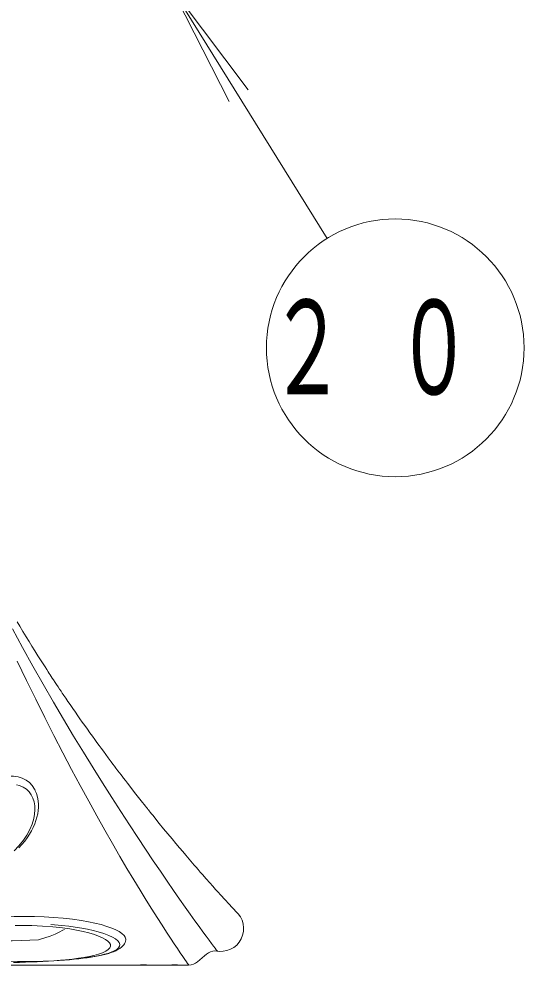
# Model space of a CAD drawing. Units: millimetres on the paper, scale 1:60. Extents: x -385 to 0, y -594 to 267.
# Drawn here: x -207.49 to -195.73, y 108.66 to 130.68 of the extents above; entities that cross this region are included whole.
import ezdxf

# ---------------------------------------------------------------- set-up
doc = ezdxf.new("R2010")
doc.units = ezdxf.units.MM
doc.layers.add('LY_1', color=7, linetype='Continuous', lineweight=13)
doc.styles.add('ＭＳ ゴシック', font='')
doc.styles.get('ＭＳ ゴシック').set_extended_font_data('MS Gothic')

msp = doc.modelspace()

# ---------------------------------------------------------------- linework, layer by layer
at = {"layer": 'LY_1'}
for p, q in [((-203.955, 131.43), (-202.154, 129.03)), ((-203.955, 131.43), (-202.598, 128.754)), ((-200.311, 125.571), (-203.955, 131.43)), ((-207.119, 112.733), (-207.122, 112.74)), ((-203.806, 108.666), (-203.796, 108.664))]:
    msp.add_line(p, q, dxfattribs=at)
for points in [[(-202.399, 109.865), (-202.4, 109.866), (-202.406, 109.872), (-202.414, 109.881), (-202.425, 109.892), (-202.438, 109.906), (-202.453, 109.921), (-202.469, 109.939), (-202.489, 109.959), (-202.509, 109.981), (-202.531, 110.004), (-202.552, 110.027), (-202.574, 110.051), (-202.601, 110.08), (-202.63, 110.111), (-202.659, 110.143), (-202.691, 110.177), (-202.724, 110.213), (-202.759, 110.251), (-202.795, 110.291), (-202.851, 110.353), (-202.91, 110.419), (-202.976, 110.492), (-203.048, 110.574), (-203.129, 110.665), (-203.218, 110.766), (-203.268, 110.823), (-203.317, 110.879), (-203.363, 110.933), (-203.407, 110.984), (-203.449, 111.032), (-203.487, 111.076), (-203.524, 111.119), (-203.564, 111.165), (-203.607, 111.216), (-203.676, 111.297), (-203.752, 111.387), (-203.835, 111.486), (-203.925, 111.594), (-204.021, 111.71), (-204.121, 111.831), (-204.223, 111.956), (-204.328, 112.085), (-204.368, 112.135), (-204.403, 112.178), (-204.432, 112.215), (-204.456, 112.244), (-204.474, 112.267), (-204.485, 112.28), (-204.499, 112.298), (-204.519, 112.323), (-204.544, 112.355), (-204.575, 112.393), (-204.61, 112.438), (-204.707, 112.56), (-204.798, 112.677), (-204.884, 112.787), (-204.965, 112.891), (-205.011, 112.95), (-205.052, 113.004), (-205.087, 113.051), (-205.118, 113.09), (-205.143, 113.123), (-205.162, 113.148), (-205.172, 113.162), (-205.187, 113.181), (-205.207, 113.208), (-205.234, 113.243), (-205.266, 113.286), (-205.304, 113.337), (-205.343, 113.389), (-205.409, 113.477), (-205.469, 113.558), (-205.524, 113.632), (-205.576, 113.702), (-205.625, 113.77), (-205.674, 113.836), (-205.725, 113.907), (-205.78, 113.983), (-205.837, 114.062), (-205.897, 114.145), (-205.958, 114.231), (-206.016, 114.313), (-206.069, 114.388), (-206.119, 114.46), (-206.175, 114.541), (-206.236, 114.628), (-206.299, 114.719), (-206.35, 114.794), (-206.4, 114.868), (-206.442, 114.929), (-206.461, 114.957), (-206.482, 114.988), (-206.509, 115.029), (-206.542, 115.077), (-206.58, 115.134), (-206.616, 115.189), (-206.648, 115.237), (-206.685, 115.293), (-206.715, 115.338), (-206.739, 115.376), (-206.761, 115.409), (-206.785, 115.445), (-206.811, 115.486), (-206.844, 115.537), (-206.883, 115.597), (-206.927, 115.666), (-206.973, 115.738), (-207.047, 115.854), (-207.121, 115.973), (-207.189, 116.081), (-207.254, 116.187), (-207.321, 116.296), (-207.396, 116.419), (-207.473, 116.548), (-207.531, 116.646)], [(-207.64, 116.483), (-207.407, 116.052), (-207.166, 115.617), (-206.926, 115.193), (-206.687, 114.779), (-206.451, 114.378), (-206.217, 113.988), (-205.988, 113.611), (-205.762, 113.247), (-205.542, 112.896), (-205.328, 112.558), (-205.12, 112.234), (-204.919, 111.925), (-204.725, 111.63), (-204.54, 111.351), (-204.363, 111.087), (-204.195, 110.839), (-204.036, 110.607), (-203.887, 110.391), (-203.748, 110.192), (-203.619, 110.008), (-203.5, 109.841), (-203.392, 109.689), (-203.294, 109.553), (-203.206, 109.433), (-203.129, 109.328), (-203.062, 109.238), (-203.006, 109.162), (-202.959, 109.1), (-202.923, 109.051), (-202.894, 109.013), (-202.876, 108.991), (-202.869, 108.982)], [(-203.538, 108.657), (-203.545, 108.667), (-203.561, 108.691), (-203.588, 108.729), (-203.626, 108.784), (-203.674, 108.855), (-203.733, 108.942), (-203.798, 109.039), (-203.873, 109.152), (-203.958, 109.28), (-204.052, 109.425), (-204.157, 109.586), (-204.27, 109.764), (-204.394, 109.959), (-204.526, 110.17), (-204.667, 110.399), (-204.816, 110.644), (-204.974, 110.908), (-205.139, 111.188), (-205.312, 111.485), (-205.491, 111.799), (-205.676, 112.129), (-205.866, 112.474), (-206.062, 112.836), (-206.263, 113.212), (-206.467, 113.6), (-206.675, 114.003), (-206.887, 114.419), (-207.1, 114.846), (-207.315, 115.283), (-207.531, 115.731)], [(-207.122, 112.74), (-207.128, 112.752), (-207.181, 112.833), (-207.246, 112.903), (-207.324, 112.962), (-207.412, 113.007), (-207.51, 113.038), (-207.617, 113.054), (-207.731, 113.056)], [(-207.604, 111.314), (-207.489, 111.436), (-207.387, 111.563), (-207.306, 111.684), (-207.237, 111.81), (-207.182, 111.938), (-207.143, 112.068), (-207.124, 112.169), (-207.117, 112.269), (-207.121, 112.367), (-207.137, 112.46), (-207.164, 112.545), (-207.203, 112.623), (-207.254, 112.693), (-207.317, 112.752), (-207.392, 112.8), (-207.477, 112.835), (-207.544, 112.852)], [(-207.492, 111.384), (-207.42, 111.463), (-207.355, 111.543), (-207.297, 111.622), (-207.244, 111.702), (-207.197, 111.783), (-207.157, 111.862), (-207.123, 111.942), (-207.094, 112.021), (-207.071, 112.099), (-207.054, 112.177), (-207.042, 112.253), (-207.036, 112.327), (-207.036, 112.399), (-207.041, 112.469), (-207.05, 112.53), (-207.065, 112.593), (-207.084, 112.654), (-207.109, 112.712), (-207.123, 112.74)], [(-206.685, 109.767), (-206.902, 109.779), (-207.126, 109.786), (-207.36, 109.788), (-207.601, 109.785), (-207.846, 109.777), (-208.094, 109.764), (-208.344, 109.746), (-208.583, 109.725), (-208.823, 109.698), (-209.061, 109.668), (-209.296, 109.635), (-209.452, 109.61), (-209.606, 109.583), (-209.756, 109.556)], [(-205.004, 109.246), (-205.002, 109.261), (-205.013, 109.305), (-205.043, 109.348), (-205.091, 109.393), (-205.156, 109.436), (-205.235, 109.477), (-205.327, 109.516), (-205.446, 109.558), (-205.577, 109.598), (-205.721, 109.633), (-205.874, 109.666), (-206.035, 109.694), (-206.242, 109.724), (-206.459, 109.748), (-206.685, 109.767)], [(-202.869, 108.982), (-202.825, 108.976), (-202.736, 108.977), (-202.648, 108.993), (-202.564, 109.024), (-202.486, 109.068), (-202.418, 109.124), (-202.359, 109.191), (-202.313, 109.267), (-202.28, 109.35), (-202.261, 109.437), (-202.257, 109.527), (-202.269, 109.615), (-202.294, 109.7), (-202.334, 109.78), (-202.387, 109.852), (-202.4, 109.864)], [(-207.576, 109.582), (-207.447, 109.582), (-207.191, 109.576), (-206.942, 109.564), (-206.703, 109.546), (-206.476, 109.521), (-206.308, 109.497), (-206.148, 109.47), (-205.998, 109.439), (-205.859, 109.404), (-205.733, 109.367), (-205.634, 109.331), (-205.547, 109.293), (-205.475, 109.254), (-205.418, 109.213), (-205.381, 109.174), (-205.36, 109.135), (-205.357, 109.096), (-205.373, 109.056), (-205.409, 109.016), (-205.466, 108.978), (-205.543, 108.943), (-205.637, 108.911), (-205.747, 108.881), (-205.857, 108.857), (-205.976, 108.835), (-206.104, 108.816), (-206.239, 108.798), (-206.379, 108.782), (-206.524, 108.768), (-206.674, 108.756)], [(-206.431, 109.485), (-206.465, 109.466), (-206.552, 109.42), (-206.65, 109.374), (-206.762, 109.329), (-206.884, 109.288), (-207.011, 109.252), (-207.037, 109.246)], [(-205.42, 108.93), (-205.34, 108.958), (-205.272, 108.987), (-205.212, 109.023), (-205.17, 109.06), (-205.146, 109.098), (-205.14, 109.139), (-205.154, 109.179), (-205.188, 109.223), (-205.241, 109.266), (-205.311, 109.308), (-205.395, 109.347), (-205.511, 109.392), (-205.644, 109.433), (-205.764, 109.464), (-205.893, 109.493), (-206.029, 109.519), (-206.177, 109.543), (-206.332, 109.564), (-206.494, 109.582), (-206.744, 109.603)], [(-210.018, 109.324), (-210.001, 109.321), (-209.893, 109.305), (-209.776, 109.29), (-209.651, 109.277), (-209.488, 109.263), (-209.315, 109.251), (-209.133, 109.241), (-208.943, 109.233), (-208.85, 109.23), (-208.659, 109.224), (-208.462, 109.22), (-208.261, 109.218), (-208.056, 109.218), (-207.85, 109.219), (-207.646, 109.222), (-207.441, 109.228), (-207.237, 109.235), (-207.037, 109.246)], [(-205.383, 108.934), (-205.342, 108.947), (-205.287, 108.968), (-205.234, 108.99), (-205.185, 109.016), (-205.14, 109.044), (-205.104, 109.071), (-205.075, 109.098), (-205.051, 109.126), (-205.032, 109.155), (-205.018, 109.185), (-205.008, 109.216), (-205.002, 109.247)], [(-207.619, 108.717), (-207.478, 108.72), (-207.338, 108.724), (-207.199, 108.729), (-207.064, 108.734), (-206.931, 108.74), (-206.802, 108.747), (-206.676, 108.754), (-206.553, 108.763), (-206.433, 108.772), (-206.315, 108.782), (-206.203, 108.792), (-206.096, 108.804), (-205.994, 108.816), (-205.898, 108.828), (-205.806, 108.842), (-205.72, 108.856), (-205.638, 108.871), (-205.561, 108.887), (-205.489, 108.904), (-205.424, 108.922), (-205.383, 108.934)], [(-206.674, 108.756), (-206.497, 108.768), (-206.324, 108.783), (-206.155, 108.799), (-205.992, 108.819), (-205.837, 108.84), (-205.692, 108.865), (-205.575, 108.889), (-205.494, 108.909), (-205.42, 108.93)], [(-205.42, 108.93), (-205.399, 108.93), (-205.383, 108.934)], [(-203.332, 108.733), (-203.171, 108.871), (-203.126, 108.909)], [(-203.126, 108.909), (-203.076, 108.944), (-203.028, 108.966), (-202.976, 108.98), (-202.93, 108.985), (-202.883, 108.983), (-202.869, 108.982)], [(-211.243, 108.657), (-210.194, 108.657), (-203.538, 108.657)], [(-206.929, 108.748), (-207.225, 108.744), (-207.521, 108.739), (-207.818, 108.733), (-208.113, 108.726), (-208.216, 108.725), (-208.326, 108.723), (-208.44, 108.721), (-208.555, 108.72), (-208.668, 108.72), (-208.774, 108.72), (-208.868, 108.721), (-208.944, 108.721), (-208.994, 108.722), (-209.009, 108.723), (-209.018, 108.723)], [(-206.674, 108.756), (-206.679, 108.756), (-206.929, 108.748)], [(-204.648, 108.662), (-204.659, 108.662), (-204.661, 108.664), (-204.655, 108.665)], [(-203.807, 108.662), (-203.814, 108.661), (-203.841, 108.66), (-203.879, 108.659), (-203.927, 108.659), (-203.983, 108.658), (-204.046, 108.658), (-204.115, 108.658), (-204.186, 108.658), (-204.259, 108.658), (-204.331, 108.658), (-204.401, 108.658), (-204.465, 108.658), (-204.522, 108.659), (-204.572, 108.659), (-204.611, 108.66), (-204.64, 108.661), (-204.648, 108.662)], [(-203.796, 108.664), (-203.799, 108.663), (-203.807, 108.662)], [(-203.538, 108.657), (-203.483, 108.662), (-203.428, 108.677), (-203.378, 108.701), (-203.332, 108.733)]]:
    msp.add_lwpolyline(points, dxfattribs=at)
msp.add_circle((-198.726, 123.024), 3, dxfattribs=at)

# ---------------------------------------------------------------- texts
at = {"layer": 'LY_1', "insert": (-198.726, 123.024), "char_height": 2.199, "attachment_point": 5, "style": 'ＭＳ ゴシック'}
msp.add_mtext('\\T1.64;\\W0.6;２０', dxfattribs=at)

doc.saveas('drawing.dxf')
